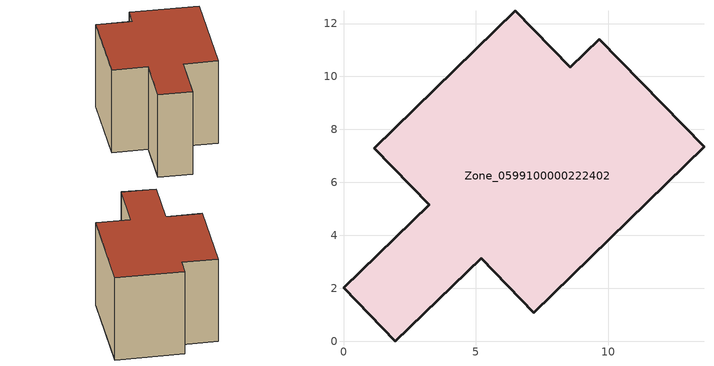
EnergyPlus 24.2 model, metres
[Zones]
Zone_0599100000222402
 floor ground (C_G): 5.2,3.13 1.96,0 0,2.02 3.23,5.16 1.16,7.29 6.5,12.48 8.57,10.34 9.66,11.4 13.62,7.34 7.19,1.08 z0
 wall outside (C_F): 1.16,7.29 3.23,5.16 0,2.02 1.96,0 5.2,3.13 7.19,1.08 13.62,7.34 9.66,11.4 8.57,10.34 6.5,12.48 1.16,7.29 z0:7.57
 roof outside (C_R): 7.19,1.08 13.62,7.34 9.66,11.4 8.57,10.34 6.5,12.48 1.16,7.29 3.23,5.16 0,2.02 1.96,0 5.2,3.13 z7.57
[BUILDING]
Pand.0599100000222402: North Axis=0; Terrain=City; Loads Convergence Tolerance Value=0.04; Temperature Convergence Tolerance Value=0.4; Solar Distribution=FullExterior; Maximum Number of Warmup Days=25; Minimum Number of Warmup Days=1
[Site:Location]
Rotterdam.The.Hague.AP_ZH_NLD Design_Conditions: Latitude=51.96; Longitude=4.45; Time Zone=1; Elevation=-4.5
[SITE:GROUNDTEMPERATURE:BUILDINGSURFACE]
18, 18, 18, 18, 18, 18, 18, 18, 18, 18, 18, 18
[MATERIAL] Thermal Absorptance=0.9; Solar Absorptance=0.7; Visible Absorptance=0.7
Name | Roughness | Thickness | Conductivity | Density | Specific Heat
G.TC.1975-1991 | MediumSmooth | 0.15 | 0.288461 | 540 | 1210
F.TC.1975-1991 | Rough | 0.3 | 0.230769 | 1920 | 840
R.TC.1975-1991 | MediumRough | 0.2 | 0.153846 | 1500 | 1000
[CONSTRUCTION]
C_G: G.TC.1975-1991
C_F: F.TC.1975-1991
C_R: R.TC.1975-1991
[ZONE]
Zone_0599100000222402: Type=1; Multiplier=1; Ceiling Height=Autocalculate; Volume=Autocalculate; Floor Area=autocalculate; Part of Total Floor Area=Yes
[ZONEINFILTRATION:DESIGNFLOWRATE]
Infil_Zone_0599100000222402: Zone or ZoneList or Space or SpaceList=Zone_0599100000222402; Schedule=AlwaysOn; Design Flow Rate Calculation Method=Flow/Area; Flow Rate per Floor Area=0.003; Constant Term Coefficient=1; Temperature Term Coefficient=0; Velocity Term Coefficient=0; Velocity Squared Term Coefficient=0
[HVACTEMPLATE:ZONE:IDEALLOADSAIRSYSTEM]
Zone_0599100000222402: Maximum Heating Supply Air Temperature=50; Minimum Cooling Supply Air Temperature=13; Maximum Heating Supply Air Humidity Ratio=0.0156; Minimum Cooling Supply Air Humidity Ratio=0.0077; Heating Limit=NoLimit; Cooling Limit=NoLimit; Dehumidification Control Type=ConstantSensibleHeatRatio; Cooling Sensible Heat Ratio=0.7; Dehumidification Setpoint=60; Humidification Control Type=None; Humidification Setpoint=30; Outdoor Air Method=None; Outdoor Air Flow Rate per Person=0.00944; Outdoor Air Flow Rate per Zone Floor Area=0; Outdoor Air Flow Rate per Zone=0; Demand Controlled Ventilation Type=None; Outdoor Air Economizer Type=NoEconomizer; Heat Recovery Type=None; Sensible Heat Recovery Effectiveness=0.7; Latent Heat Recovery Effectiveness=0.65
[ZONECONTROL:THERMOSTAT]
ThermostatControl_Zone_0599100000222402: Zone or ZoneList=Zone_0599100000222402; Control Type Schedule=DualSetpointControlType; Control 1=Thermostat_Zone_0599100000222402; Temperature Difference Between Cutout And Setpoint=0
[THERMOSTATSETPOINT:DUALSETPOINT]
Thermostat_Zone_0599100000222402: Heating Setpoint Temperature Schedule=HeatingSetpoint_Zone_0599100000222402; Cooling Setpoint Temperature Schedule=CoolingSetpoint_Zone_0599100000222402
[SCHEDULE:COMPACT]
HeatingSetpoint_Zone_0599100000222402: Through: 12/31, For: AllDays, Until: 24:00, 21
CoolingSetpoint_Zone_0599100000222402: Through: 12/31, For: AllDays, Until: 24:00, 24
DualSetpointControlType: Through: 12/31, For: AllDays, Until: 24:00, 4
AlwaysOn: Through: 12/31, For: AllDays, Until: 24:00, 1
